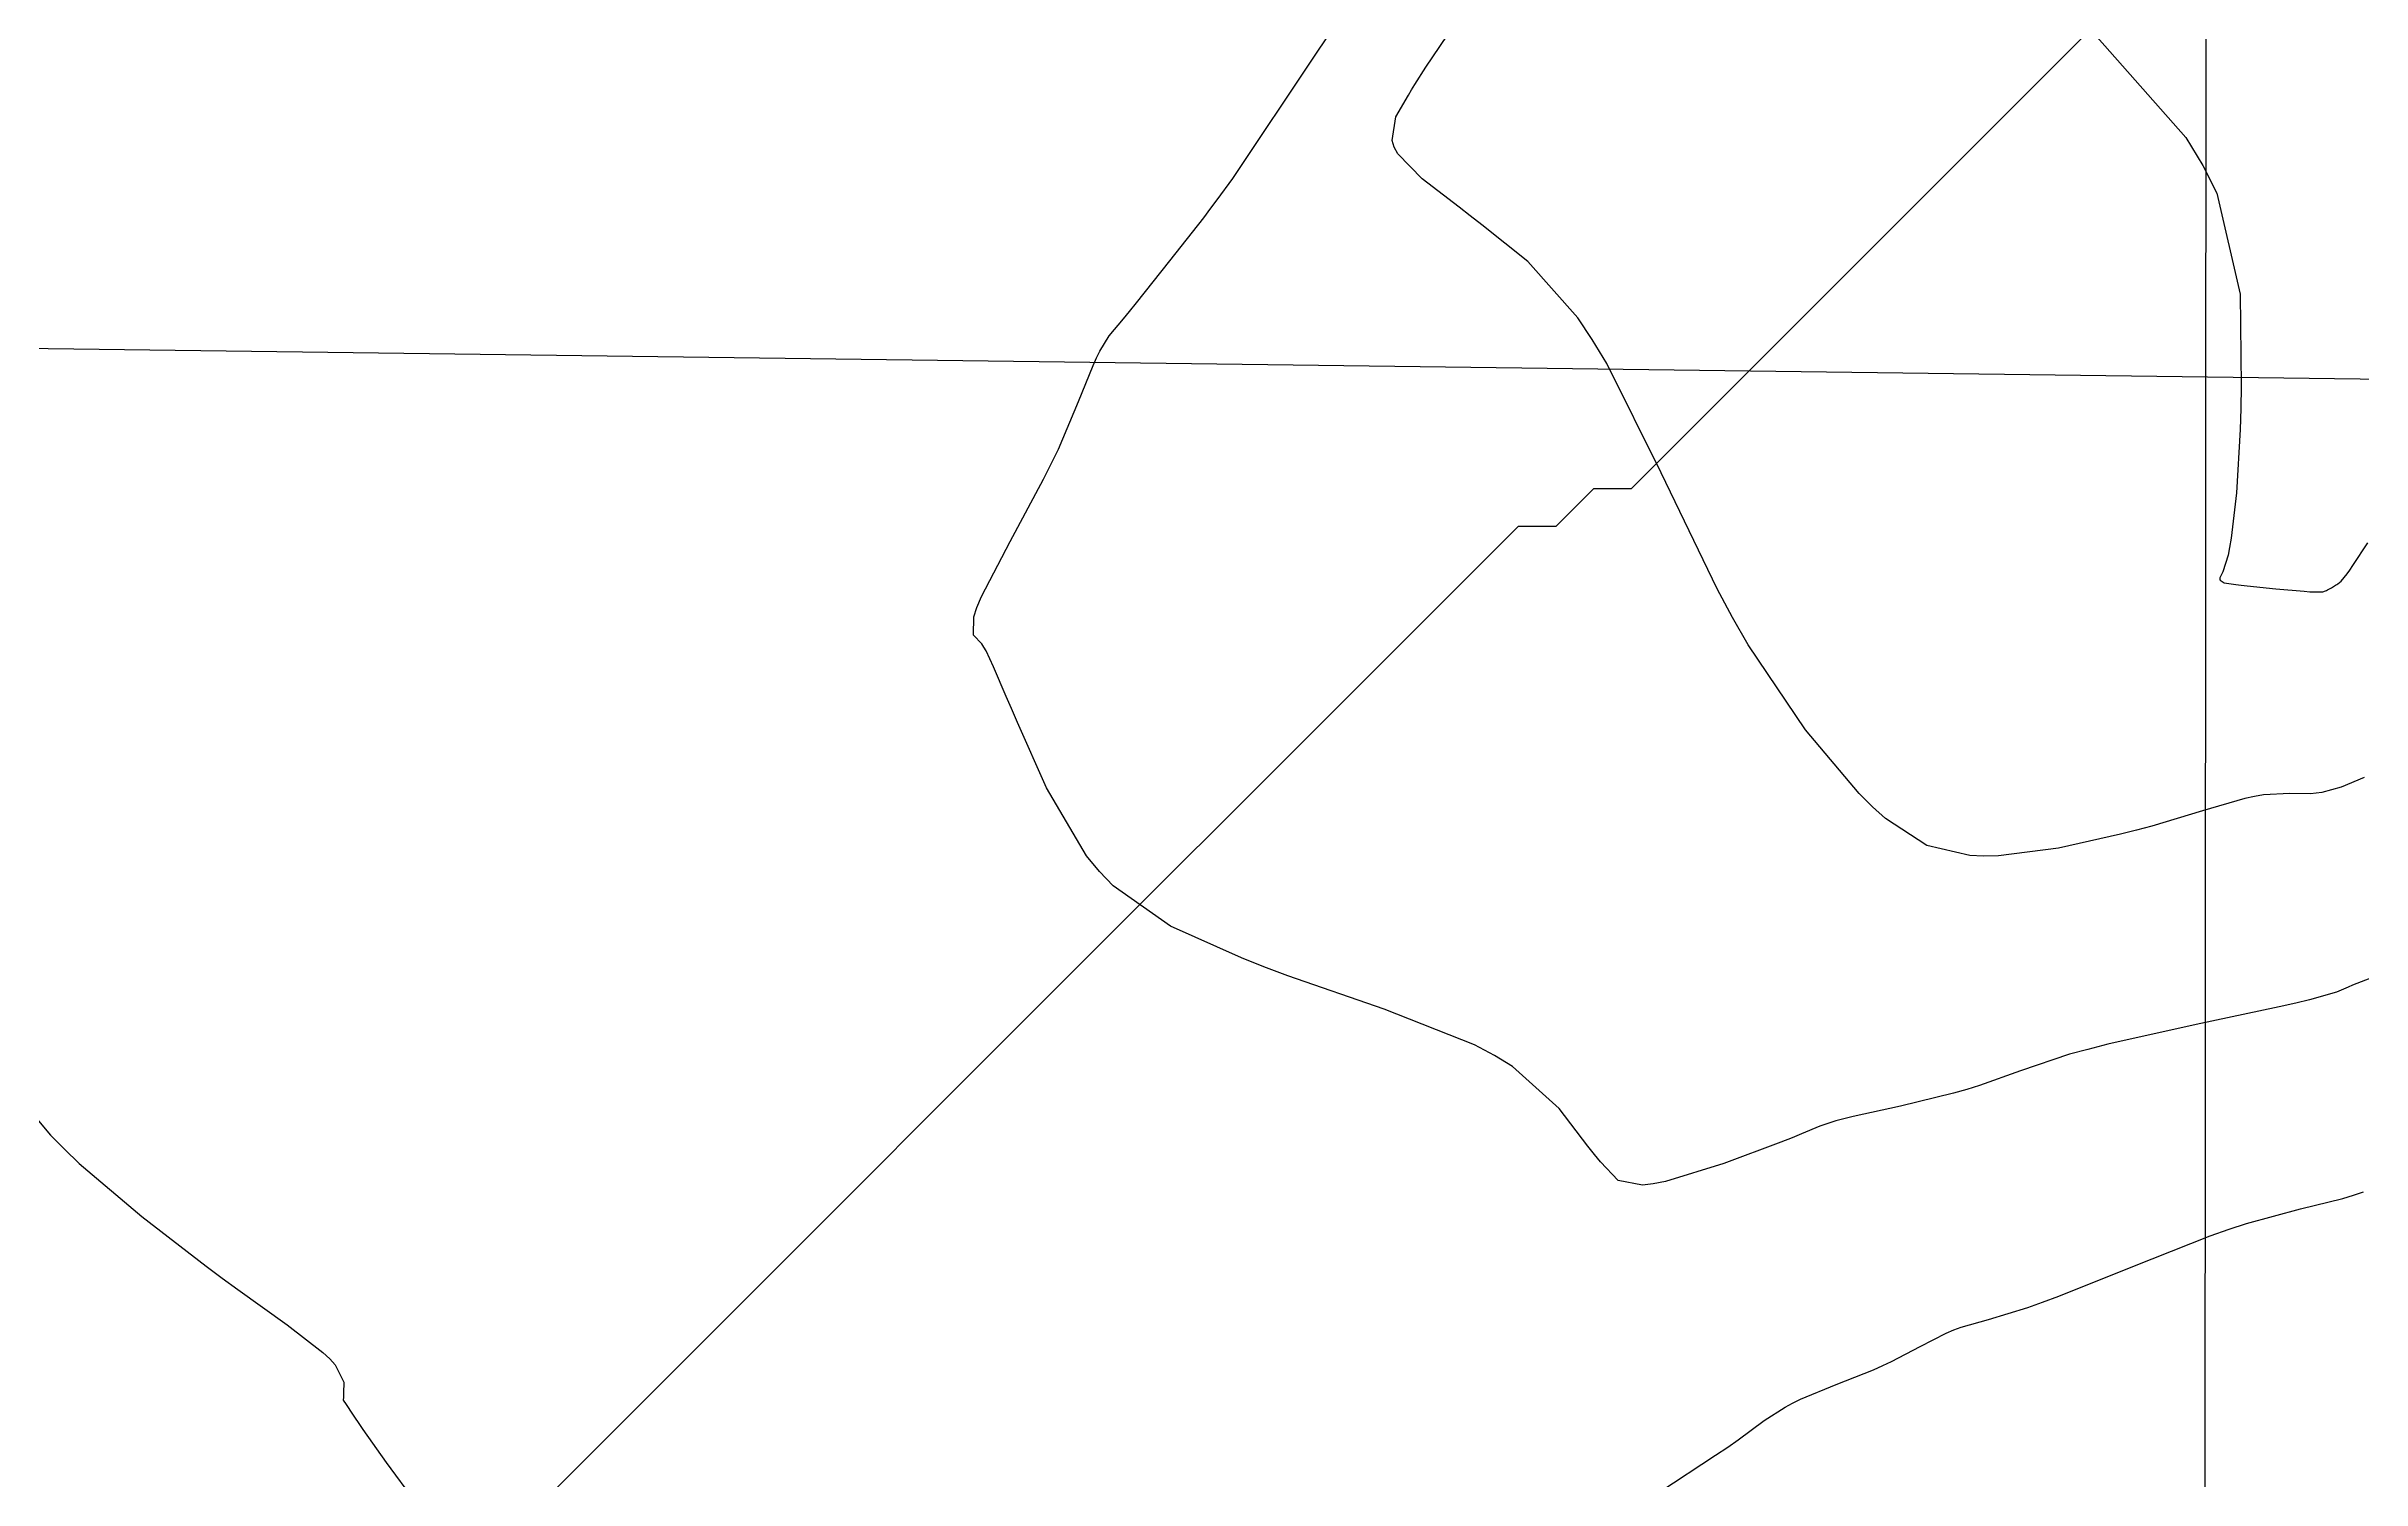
# Model space of a CAD drawing. Header units: metres. Extents: x 837475 to 838479, y 1189012 to 1191015.
# Drawn here: x 838179.8 to 838241.2, y 1190705.6 to 1190743.6 of the extents above; entities that cross this region are included whole.
import ezdxf

# ---------------------------------------------------------------- set-up
doc = ezdxf.new("R2010")
doc.units = ezdxf.units.M
doc.header["$LTSCALE"] = 0.3
for name, color, linetype in [('CORREDORVIA', 70, 'Continuous'), ('COTAS INT', 252, 'Continuous'), ('DRENAJE', 5, 'Continuous'), ('VIA2', 121, 'Continuous')]:
    doc.layers.add(name, color=color, linetype=linetype)
doc.styles.get("Standard").update_dxf_attribs({"font": 'simplex.shx'})
doc.dimstyles.get("Standard").update_dxf_attribs({"dimtxt": 0.18, "dimasz": 0.18, "dimexe": 0.18, "dimexo": 0.0625, "dimgap": 0.09, "dimtad": 0, "dimtih": 1, "dimtoh": 1, "dimdec": 4, "dimzin": 0, "dimdsep": 46, "dimtxsty": 'Standard', "dimcen": 0.09, "dimadec": 0, "dimazin": 0, "dimtfac": 1, "dimtdec": 4, "dimtofl": 0, "dimtmove": 0, "dimatfit": 3, "dimfxl": 1, "dimtolj": 1, "dimtzin": 0, "dimarcsym": 0})

# ---------------------------------------------------------------- blocks, each defined once
blk = doc.blocks.new('*D11')
at = {"layer": 'Defpoints', "color": 0, "transparency": 16777216}
for p in [(838417.909, 1190732.507), (837798.033, 1190660.17), (838416.861, 1190652.103)]:
    blk.add_point(p, dxfattribs=at)
at = {"layer": 'VIA2', "color": 0, "lineweight": -2, "transparency": 16777216}
for p, q in [((837798.034, 1190660.232), (837799.083, 1190740.754)), ((837799.261, 1190740.572), (838107.805, 1190736.55)), ((838417.729, 1190732.51), (838109.185, 1190736.532)), ((838416.862, 1190652.165), (838417.911, 1190732.687))]:
    blk.add_line(p, q, dxfattribs=at)
at = {"layer": 'VIA2', "color": 0, "transparency": 16777216}
for points in [[(837799.261, 1190740.602), (837799.261, 1190740.542), (837799.081, 1190740.574)], [(838417.729, 1190732.54), (838417.729, 1190732.48), (838417.909, 1190732.507)]]:
    blk.add_solid(points, dxfattribs=at)
at = {"layer": 'VIA2', "color": 0, "transparency": 16777216, "insert": (838108.495, 1190736.541), "char_height": 0.18, "attachment_point": 5}
blk.add_mtext('\\A1;618.8807', dxfattribs=at)

msp = doc.modelspace()

# ---------------------------------------------------------------- linework, layer by layer
at = {"layer": 'CORREDORVIA'}
msp.add_lwpolyline([(837910.67578, 1191000.96488), (838157.033, 1190996.193), (838237.174, 1190821.339), (838237.001, 1190602.875), (838240.0305, 1190437.1985), (838223.5365, 1190366.2715), (838212.196, 1190288.9195), (838227.642, 1189916.876), (838080.482, 1189451.8445), (837860.4834, 1189307.12351), (837593.19071, 1189234.39948), (837744.4868, 1189686.6093), (837750.277, 1189933.973), (837710.4905, 1190057.959), (837731.595, 1190134.414), (837885.383, 1190229.429), (837983.18356, 1190344.11971), (837817.55386, 1190502.18733), (837798.03286, 1190660.16958), (837963.57418, 1190795.98182)], close=True, dxfattribs=at)
at = {"layer": 'COTAS INT'}
for points in [[(838241.648, 1190718.972), (838241.12, 1190718.772), (838240.999, 1190718.724), (838240.889, 1190718.679), (838240.58, 1190718.542), (838239.864, 1190718.339), (838239.497, 1190718.252), (838239.056, 1190718.153), (838236.855, 1190717.684), (838234.509, 1190717.159), (838233.978, 1190717.024), (838233.497, 1190716.893), (838232.189, 1190716.456), (838231.107, 1190716.065), (838230.771, 1190715.962), (838230.418, 1190715.862), (838229.007, 1190715.52), (838227.756, 1190715.241), (838227.504, 1190715.18), (838227.292, 1190715.125), (838226.869, 1190714.987), (838226.383, 1190714.78), (838226.132, 1190714.681), (838225.831, 1190714.566), (838224.324, 1190714), (838222.777, 1190713.517), (838222.451, 1190713.453), (838222.168, 1190713.419), (838221.516, 1190713.549), (838221.054, 1190714.041), (838220.892, 1190714.235), (838220.715, 1190714.455), (838219.951, 1190715.459), (838218.715, 1190716.573), (838218.241, 1190716.863), (838217.709, 1190717.144), (838215.309, 1190718.091), (838212.751, 1190718.973), (838212.12, 1190719.213), (838211.522, 1190719.451), (838209.639, 1190720.295), (838208.122, 1190721.364), (838207.754, 1190721.743), (838207.409, 1190722.159), (838206.351, 1190723.961), (838205.583, 1190725.695), (838205.42, 1190726.067), (838205.278, 1190726.392), (838204.948, 1190727.179), (838204.751, 1190727.601), (838204.693, 1190727.696), (838204.634, 1190727.783), (838204.411, 1190728.018), (838204.42, 1190728.506), (838204.507, 1190728.752), (838204.632, 1190729.045), (838205.388, 1190730.504), (838206.274, 1190732.151), (838206.479, 1190732.562), (838206.667, 1190732.955), (838207.205, 1190734.215), (838207.588, 1190735.174), (838207.679, 1190735.376), (838207.764, 1190735.552), (838208.018, 1190735.961), (838208.394, 1190736.406), (838208.556, 1190736.606), (838208.743, 1190736.838), (838209.628, 1190737.95), (838210.522, 1190739.092), (838210.715, 1190739.343), (838210.884, 1190739.565), (838211.295, 1190740.132), (838213.484, 1190743.402), (838214.844, 1190745.439)], [(838241.306, 1190724.241), (838240.704, 1190723.983), (838240.187, 1190723.844), (838240.04, 1190723.822), (838239.891, 1190723.807), (838239.34, 1190723.815), (838238.643, 1190723.777), (838238.402, 1190723.734), (838238.141, 1190723.677), (838237.024, 1190723.352), (838235.676, 1190722.946), (838235.269, 1190722.838), (838234.847, 1190722.732), (838233.201, 1190722.364), (838231.605, 1190722.158), (838231.215, 1190722.154), (838230.847, 1190722.172), (838229.706, 1190722.43), (838228.607, 1190723.148), (838228.266, 1190723.457), (838227.909, 1190723.814), (838226.487, 1190725.5), (838224.972, 1190727.763), (838224.556, 1190728.482), (838224.142, 1190729.243), (838222.658, 1190732.325), (838221.219, 1190735.22), (838220.833, 1190735.862), (838220.452, 1190736.435), (838219.121, 1190737.929), (838217.903, 1190738.9), (838217.593, 1190739.143), (838217.296, 1190739.376), (838216.323, 1190740.124), (838215.672, 1190740.788), (838215.577, 1190740.967), (838215.52, 1190741.145), (838215.621, 1190741.769), (838215.953, 1190742.342), (838216.04, 1190742.488), (838216.126, 1190742.627), (838216.419, 1190743.084), (838217.174, 1190744.211)], [(838234.225, 1190743.88), (838236.577, 1190741.221), (838237.031, 1190740.482), (838237.4, 1190739.743), (838238.02, 1190737.063), (838238.043, 1190734.621), (838238.036, 1190734.03), (838238.022, 1190733.477), (838237.921, 1190731.789), (838237.78, 1190730.59), (838237.742, 1190730.344), (838237.703, 1190730.136), (838237.563, 1190729.697), (838237.483, 1190729.535), (838237.482, 1190729.501), (838237.49, 1190729.471), (838237.594, 1190729.406), (838237.905, 1190729.36), (838238.043, 1190729.344), (838238.203, 1190729.326), (838238.971, 1190729.247), (838239.718, 1190729.179), (838239.866, 1190729.168), (838239.988, 1190729.161), (838240.216, 1190729.161), (838240.287, 1190729.192), (838240.311, 1190729.203), (838240.337, 1190729.216), (838240.443, 1190729.273), (838240.554, 1190729.34), (838240.582, 1190729.358), (838240.609, 1190729.377), (838240.699, 1190729.446), (838240.858, 1190729.644), (838240.929, 1190729.744), (838241.011, 1190729.864), (838241.405, 1190730.462)], [(838178.836, 1190716.051), (838179.929, 1190714.748), (838180.296, 1190714.376), (838180.691, 1190713.998), (838182.348, 1190712.592), (838184.058, 1190711.274), (838184.486, 1190710.952), (838184.895, 1190710.65), (838186.206, 1190709.712), (838187.155, 1190708.983), (838187.336, 1190708.812), (838187.481, 1190708.655), (838187.706, 1190708.197), (838187.699, 1190707.898), (838187.698, 1190707.841), (838187.697, 1190707.795), (838187.694, 1190707.72), (838187.773, 1190707.598), (838187.823, 1190707.522), (838187.886, 1190707.428), (838188.218, 1190706.937), (838188.837, 1190706.065), (838189.082, 1190705.73), (838189.358, 1190705.356)], [(838222.621, 1190705.281), (838224.105, 1190706.257), (838224.425, 1190706.473), (838224.706, 1190706.667), (838225.392, 1190707.172), (838225.945, 1190707.534), (838226.142, 1190707.637), (838226.359, 1190707.742), (838227.299, 1190708.128), (838228.289, 1190708.524), (838228.537, 1190708.634), (838228.773, 1190708.745), (838229.531, 1190709.144), (838230.225, 1190709.498), (838230.421, 1190709.579), (838230.619, 1190709.653), (838231.347, 1190709.859), (838232.383, 1190710.171), (838232.775, 1190710.312), (838233.213, 1190710.476), (838235.174, 1190711.267), (838237.229, 1190712.076), (838237.726, 1190712.252), (838238.193, 1190712.408), (838239.618, 1190712.796), (838240.746, 1190713.071), (838241.025, 1190713.154), (838241.289, 1190713.241)]]:
    msp.add_lwpolyline(points, dxfattribs=at)
at = {"layer": 'DRENAJE'}
msp.add_polyline3d([(838192.88169, 1190704.91478, 0), (838193.88135, 1190705.91445, 0), (838194.88101, 1190706.91411, 0), (838195.88068, 1190707.91377, 0), (838196.88034, 1190708.91344, 0), (838197.88, 1190709.9131, 0), (838198.87967, 1190710.91276, 0), (838199.87933, 1190711.91242, 0), (838200.87899, 1190712.91209, 0), (838201.87865, 1190713.91175, 0), (838202.87832, 1190714.91141, 0), (838203.87798, 1190715.91108, 0), (838204.87764, 1190716.91074, 0), (838205.87731, 1190717.9104, 0), (838206.87697, 1190718.91006, 0), (838207.87663, 1190719.90973, 0), (838208.8763, 1190720.90939, 0), (838209.87596, 1190721.90905, 0), (838210.87562, 1190722.90872, 0), (838211.87528, 1190723.90838, 0), (838212.87495, 1190724.90804, 0), (838213.87461, 1190725.9077, 0), (838214.87427, 1190726.90737, 0), (838215.87394, 1190727.90703, 0), (838216.8736, 1190728.90669, 0), (838217.87326, 1190729.90636, 0), (838218.87292, 1190730.90602, 0), (838219.87259, 1190730.90602, 0), (838220.87225, 1190731.90568, 0), (838221.87191, 1190731.90568, 0), (838222.87158, 1190732.90535, 0), (838223.87124, 1190733.90501, 0), (838224.8709, 1190734.90467, 0), (838225.87056, 1190735.90433, 0), (838226.87023, 1190736.904, 0), (838227.86989, 1190737.90366, 0), (838228.86955, 1190738.90332, 0), (838229.86922, 1190739.90299, 0), (838230.86888, 1190740.90265, 0), (838231.86854, 1190741.90231, 0), (838232.8682, 1190742.90197, 0), (838233.86787, 1190743.90164, 0)], dxfattribs=at)

# ---------------------------------------------------------------- dimensions: what is measured, and where the dimension line sits
at = {"layer": 'VIA2'}
dim = msp.add_aligned_dim(p1=(837798.03286, 1190660.16958), p2=(838416.861, 1190652.103), distance=80.41115, dimstyle='Standard', dxfattribs=at)
dim.commit()
dim.dimension.update_dxf_attribs({"geometry": '*D11', "text_midpoint": (838108.49502, 1190736.54061)})

doc.saveas('drawing.dxf')
